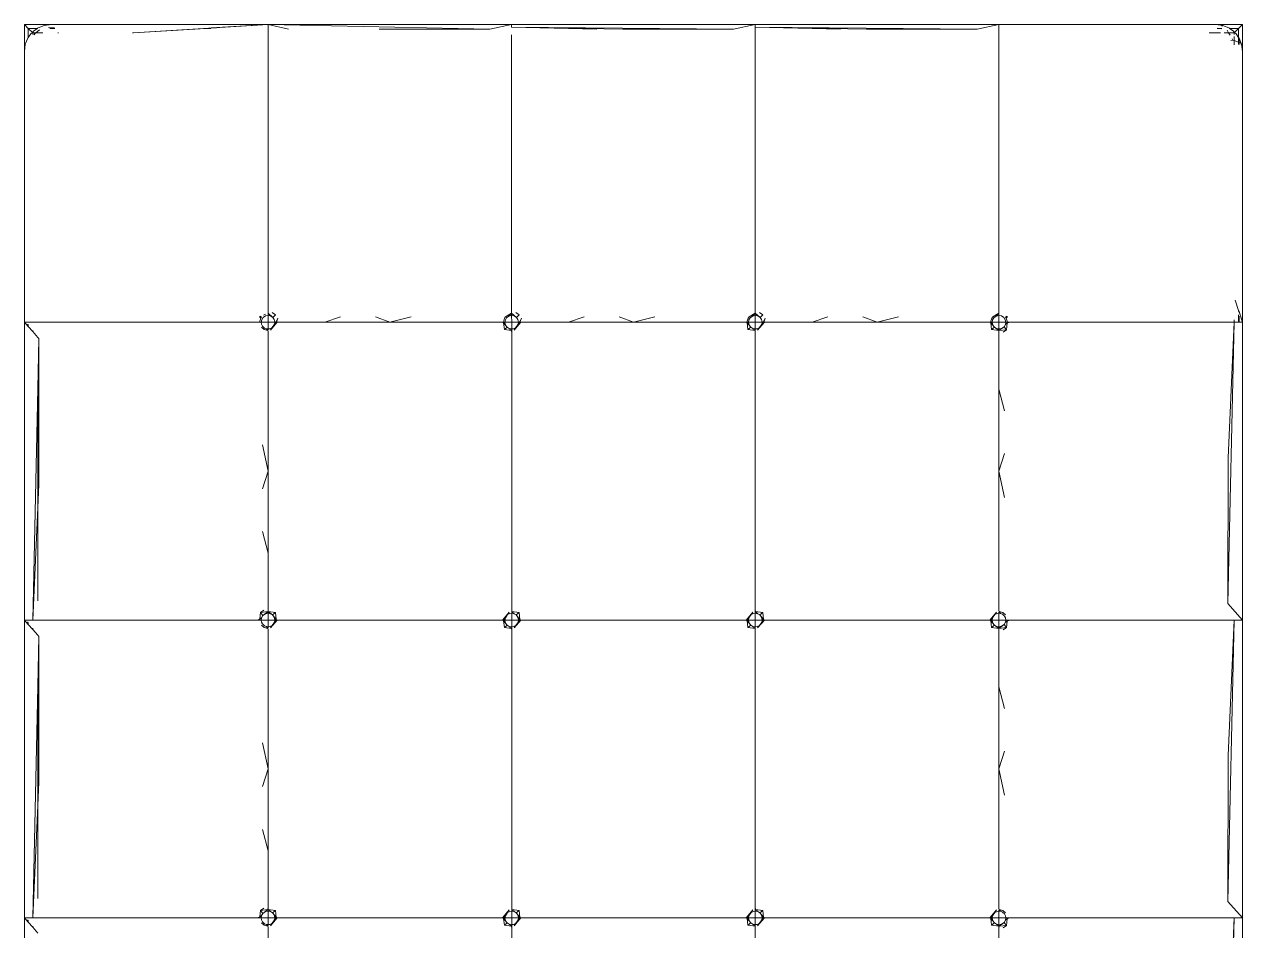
# Model space of a CAD drawing. Header units: metres. Extents: x 44.7 to 67.2, y 8.3 to 25.4.
# Drawn here: x 61.1624 to 61.6124, y 16.7617 to 17.0965 of the extents above; entities that cross this region are included whole.
import ezdxf

# ---------------------------------------------------------------- set-up
doc = ezdxf.new("R2010")
doc.units = ezdxf.units.M
doc.layers.add('0A_MOBILIARIO', color=6, linetype='Continuous', lineweight=5)

msp = doc.modelspace()

# ---------------------------------------------------------------- linework, layer by layer
at = {"layer": '0A_MOBILIARIO'}
for p, q in [((61.16244, 17.09647), (61.17244, 17.09647)), ((61.16244, 17.08647), (61.16244, 17.09647)), ((61.1639, 17.095), (61.16244, 17.09647)), ((61.16979, 17.09611), (61.1675, 17.09514)), ((61.17244, 17.09647), (61.16979, 17.09611)), ((61.17244, 17.09647), (61.25244, 17.09647)), ((61.25244, 17.09647), (61.20278, 17.09338)), ((61.25244, 17.0964), (61.23148, 17.09513)), ((61.34243, 17.09647), (61.25244, 17.09647)), ((61.25997, 17.09473), (61.25244, 17.09647)), ((61.33443, 17.09473), (61.25244, 17.09647)), ((61.25244, 17.0964), (61.25997, 17.09473)), ((61.25244, 17.0964), (61.25244, 16.98982)), ((61.33443, 17.09473), (61.34243, 17.09647)), ((61.33443, 17.09473), (61.34243, 17.0964)), ((61.34243, 17.0964), (61.34243, 17.09647)), ((61.43244, 17.09647), (61.34243, 17.09647)), ((61.34243, 17.0964), (61.43244, 17.09647)), ((61.34243, 17.09545), (61.34243, 17.09621)), ((61.43244, 17.09647), (61.42443, 17.09473)), ((61.43244, 17.0964), (61.42443, 17.09473)), ((61.52244, 17.09647), (61.43244, 17.09647)), ((61.43244, 17.0964), (61.43244, 17.09647)), ((61.52244, 17.09647), (61.43244, 17.0964)), ((61.43244, 17.09545), (61.43244, 17.09621)), ((61.51443, 17.09473), (61.52244, 17.09647)), ((61.51443, 17.09473), (61.52244, 17.0964)), ((61.52244, 17.0964), (61.52244, 17.09647)), ((61.52244, 17.0964), (61.59155, 17.09647)), ((61.59155, 17.09647), (61.52244, 17.09647)), ((61.52244, 16.98982), (61.52244, 17.09621)), ((61.59155, 17.09647), (61.60244, 17.09647)), ((61.60244, 17.09647), (61.60309, 17.09643)), ((61.60244, 17.09647), (61.61244, 17.09647)), ((61.60307, 17.09638), (61.60244, 17.09647)), ((61.60309, 17.09643), (61.60307, 17.09638)), ((61.60336, 17.09634), (61.60307, 17.09638)), ((61.60336, 17.09634), (61.60309, 17.09643)), ((61.60508, 17.09611), (61.60336, 17.09634)), ((61.60498, 17.09579), (61.60464, 17.09588)), ((61.605, 17.09585), (61.60475, 17.09593)), ((61.60734, 17.09516), (61.60508, 17.09611)), ((61.61097, 17.095), (61.61244, 17.09647)), ((61.61244, 17.09647), (61.61244, 17.08647)), ((61.16279, 17.08911), (61.16377, 17.09141)), ((61.16378, 17.09147), (61.16377, 17.09141)), ((61.16382, 17.09152), (61.16378, 17.09147)), ((61.16384, 17.09157), (61.16382, 17.09152)), ((61.1639, 17.09166), (61.16384, 17.09157)), ((61.1639, 17.09166), (61.1639, 17.095)), ((61.16539, 17.09351), (61.1639, 17.095)), ((61.1639, 17.095), (61.16725, 17.095)), ((61.1648, 17.09292), (61.1639, 17.09166)), ((61.16539, 17.09351), (61.1648, 17.09292)), ((61.16598, 17.0941), (61.16539, 17.09351)), ((61.16552, 17.09338), (61.16539, 17.09351)), ((61.16552, 17.09338), (61.16552, 17.09278)), ((61.16669, 17.09338), (61.16552, 17.09338)), ((61.16602, 17.09289), (61.16588, 17.09271)), ((61.16725, 17.095), (61.16598, 17.0941)), ((61.16602, 17.09289), (61.16669, 17.09338)), ((61.16602, 17.09289), (61.16628, 17.09262)), ((61.16669, 17.09338), (61.16808, 17.0944)), ((61.16921, 17.09338), (61.16669, 17.09338)), ((61.16734, 17.09507), (61.16725, 17.095)), ((61.16725, 17.095), (61.16741, 17.095)), ((61.16734, 17.09507), (61.16738, 17.09509)), ((61.16744, 17.09513), (61.16738, 17.09509)), ((61.1675, 17.09514), (61.16744, 17.09513)), ((61.17244, 17.09513), (61.17138, 17.09526)), ((61.17185, 17.095), (61.17365, 17.095)), ((61.17244, 17.09513), (61.17355, 17.09513)), ((61.175, 17.09338), (61.17486, 17.09338)), ((61.20275, 17.09338), (61.20235, 17.09336)), ((61.20278, 17.09338), (61.20275, 17.09338)), ((61.22943, 17.095), (61.20278, 17.09338)), ((61.23148, 17.09513), (61.22943, 17.095)), ((61.22943, 17.095), (61.23126, 17.095)), ((61.23148, 17.09513), (61.23345, 17.09513)), ((61.33443, 17.09473), (61.29355, 17.09473)), ((61.34243, 17.09545), (61.38355, 17.09473)), ((61.42443, 17.09473), (61.34243, 17.09545)), ((61.37388, 17.09473), (61.34243, 17.09545)), ((61.34243, 17.09257), (61.34243, 16.98982)), ((61.42443, 17.09473), (61.38355, 17.09473)), ((61.43244, 17.09545), (61.47355, 17.09473)), ((61.43244, 17.09545), (61.51443, 17.09473)), ((61.46388, 17.09473), (61.43244, 17.09545)), ((61.43244, 17.09545), (61.43244, 16.98982)), ((61.51443, 17.09473), (61.47355, 17.09473)), ((61.60426, 17.09338), (61.60002, 17.09338)), ((61.60303, 17.095), (61.60347, 17.095)), ((61.60347, 17.095), (61.60311, 17.09505)), ((61.6047, 17.09485), (61.60347, 17.095)), ((61.60347, 17.095), (61.60475, 17.095)), ((61.60726, 17.09338), (61.60567, 17.09338)), ((61.60726, 17.09338), (61.6067, 17.09432)), ((61.6078, 17.09246), (61.60726, 17.09338)), ((61.60935, 17.09338), (61.60726, 17.09338)), ((61.60744, 17.09513), (61.60734, 17.09516)), ((61.60744, 17.09513), (61.60749, 17.09509)), ((61.60746, 17.095), (61.60763, 17.095)), ((61.60754, 17.09507), (61.60749, 17.09509)), ((61.60763, 17.095), (61.60754, 17.09507)), ((61.60889, 17.0941), (61.60763, 17.095)), ((61.60763, 17.095), (61.61097, 17.095)), ((61.60886, 17.09065), (61.60861, 17.09108)), ((61.60948, 17.09351), (61.60889, 17.0941)), ((61.60948, 17.09351), (61.60935, 17.09338)), ((61.60935, 17.09278), (61.60935, 17.09338)), ((61.60935, 17.09047), (61.60935, 17.09202)), ((61.61097, 17.095), (61.60948, 17.09351)), ((61.61007, 17.09292), (61.60948, 17.09351)), ((61.61097, 17.09166), (61.61007, 17.09292)), ((61.61097, 17.095), (61.61097, 17.09166)), ((61.61104, 17.09157), (61.61097, 17.09166)), ((61.61097, 17.09166), (61.61097, 17.08988)), ((61.61104, 17.09157), (61.61106, 17.09152)), ((61.61106, 17.09152), (61.6111, 17.09147)), ((61.6111, 17.09147), (61.61111, 17.0914)), ((61.61111, 17.0914), (61.61208, 17.08911)), ((61.61145, 17.08971), (61.61111, 17.0914)), ((61.16279, 17.08911), (61.16244, 17.08647)), ((61.60886, 17.09065), (61.6081, 17.09045)), ((61.60886, 17.09065), (61.60935, 17.09047)), ((61.60935, 17.08885), (61.60935, 17.09047)), ((61.60935, 17.09047), (61.61097, 17.08988)), ((61.61097, 17.08988), (61.61145, 17.08971)), ((61.61097, 17.08988), (61.61097, 17.089)), ((61.61138, 17.08904), (61.61145, 17.08971)), ((61.61244, 17.08647), (61.61208, 17.08911)), ((61.16244, 17.0763), (61.16244, 17.08647)), ((61.61244, 16.98647), (61.61244, 17.08647)), ((61.16244, 17.0763), (61.16252, 17.0763)), ((61.16249, 16.98647), (61.16244, 17.0763)), ((61.16244, 17.0763), (61.16244, 16.98647)), ((61.61097, 16.99075), (61.60967, 16.99457)), ((61.24925, 16.98647), (61.24981, 16.98795)), ((61.24937, 16.98836), (61.24943, 16.98851)), ((61.24981, 16.98795), (61.24937, 16.98836)), ((61.24937, 16.98836), (61.25003, 16.98836)), ((61.24943, 16.98851), (61.24943, 16.98867)), ((61.24943, 16.98867), (61.25003, 16.98836)), ((61.24943, 16.98851), (61.25003, 16.98836)), ((61.24981, 16.98795), (61.25003, 16.98836)), ((61.25063, 16.9882), (61.2501, 16.98735)), ((61.25146, 16.98877), (61.25063, 16.9882)), ((61.25149, 16.98942), (61.25083, 16.98912)), ((61.25244, 16.98897), (61.25146, 16.98877)), ((61.25244, 16.98982), (61.25339, 16.98878)), ((61.25244, 16.98982), (61.2542, 16.98824)), ((61.25244, 16.98897), (61.25244, 16.98982)), ((61.25244, 16.98897), (61.25244, 16.98647)), ((61.25244, 16.98897), (61.25339, 16.98878)), ((61.25339, 16.98878), (61.2542, 16.98824)), ((61.25519, 16.98924), (61.25393, 16.9901)), ((61.2542, 16.98824), (61.25519, 16.98924)), ((61.25474, 16.98742), (61.2542, 16.98824)), ((61.25604, 16.98797), (61.2555, 16.98671)), ((61.25604, 16.98797), (61.25551, 16.98647)), ((61.27339, 16.98647), (61.27923, 16.98844)), ((61.29212, 16.98847), (61.29744, 16.98647)), ((61.30536, 16.98846), (61.29744, 16.98647)), ((61.33936, 16.98647), (61.33976, 16.98794)), ((61.33976, 16.98794), (61.34015, 16.98849)), ((61.3401, 16.98736), (61.34057, 16.98814)), ((61.34015, 16.98849), (61.34243, 16.98982)), ((61.34057, 16.98814), (61.34136, 16.98873)), ((61.34136, 16.98873), (61.34243, 16.98982)), ((61.34136, 16.98873), (61.34243, 16.98897)), ((61.34339, 16.98878), (61.34243, 16.98982)), ((61.3442, 16.98824), (61.34243, 16.98982)), ((61.34243, 16.98897), (61.34243, 16.98982)), ((61.34244, 16.98647), (61.34243, 16.98897)), ((61.34339, 16.98878), (61.34243, 16.98897)), ((61.3442, 16.98824), (61.34339, 16.98878)), ((61.34393, 16.9901), (61.34519, 16.98924)), ((61.34519, 16.98924), (61.3442, 16.98824)), ((61.34474, 16.98742), (61.3442, 16.98824)), ((61.3455, 16.98671), (61.34604, 16.98797)), ((61.34604, 16.98797), (61.34551, 16.98647)), ((61.36339, 16.98647), (61.36923, 16.98844)), ((61.38212, 16.98847), (61.38744, 16.98647)), ((61.39536, 16.98846), (61.38744, 16.98647)), ((61.42936, 16.98647), (61.42976, 16.98794)), ((61.43015, 16.98849), (61.42976, 16.98794)), ((61.43057, 16.98814), (61.4301, 16.98736)), ((61.43015, 16.98849), (61.43244, 16.98982)), ((61.43136, 16.98873), (61.43057, 16.98814)), ((61.43244, 16.98982), (61.43136, 16.98873)), ((61.43244, 16.98897), (61.43136, 16.98873)), ((61.43244, 16.98982), (61.43339, 16.98878)), ((61.43421, 16.98824), (61.43244, 16.98982)), ((61.43244, 16.98897), (61.43244, 16.98982)), ((61.43244, 16.98647), (61.43244, 16.98897)), ((61.43244, 16.98897), (61.43339, 16.98878)), ((61.43421, 16.98824), (61.43339, 16.98878)), ((61.43393, 16.9901), (61.43519, 16.98924)), ((61.43519, 16.98924), (61.43421, 16.98824)), ((61.43475, 16.98742), (61.43421, 16.98824)), ((61.4355, 16.98671), (61.43605, 16.98797)), ((61.43605, 16.98797), (61.43552, 16.98647)), ((61.45339, 16.98647), (61.45923, 16.98844)), ((61.47213, 16.98847), (61.47744, 16.98647)), ((61.48536, 16.98846), (61.47744, 16.98647)), ((61.51936, 16.98647), (61.51977, 16.98794)), ((61.52015, 16.98849), (61.51977, 16.98794)), ((61.5201, 16.98736), (61.52058, 16.98814)), ((61.52015, 16.98849), (61.52244, 16.98982)), ((61.52136, 16.98873), (61.52058, 16.98814)), ((61.52244, 16.98982), (61.52136, 16.98873)), ((61.52244, 16.98897), (61.52136, 16.98873)), ((61.52244, 16.98897), (61.52244, 16.98982)), ((61.52244, 16.98647), (61.52244, 16.98897)), ((61.52244, 16.98897), (61.52342, 16.98877)), ((61.52342, 16.98877), (61.52424, 16.9882)), ((61.52424, 16.9882), (61.52478, 16.98735)), ((61.52485, 16.98836), (61.52545, 16.98867)), ((61.52545, 16.98851), (61.52485, 16.98836)), ((61.52485, 16.98836), (61.52506, 16.98795)), ((61.52506, 16.98795), (61.52545, 16.98851)), ((61.52506, 16.98795), (61.5255, 16.98836)), ((61.52506, 16.98795), (61.52563, 16.98647)), ((61.52545, 16.98851), (61.52545, 16.98867)), ((61.5255, 16.98836), (61.52545, 16.98851)), ((61.61097, 16.99075), (61.61097, 16.99068)), ((61.61097, 16.99068), (61.61097, 16.99044)), ((61.6111, 16.99038), (61.61097, 16.99068)), ((61.61097, 16.98916), (61.61097, 16.98647)), ((61.61244, 16.98647), (61.6111, 16.99038)), ((61.6111, 16.99038), (61.6111, 16.9903)), ((61.6111, 16.9903), (61.6111, 16.99005)), ((61.61239, 16.98647), (61.6111, 16.9903)), ((61.6111, 16.98865), (61.6111, 16.98647)), ((61.16244, 16.87646), (61.16244, 16.98647)), ((61.16249, 16.87646), (61.16244, 16.98647)), ((61.16378, 16.98496), (61.16244, 16.98647)), ((61.16244, 16.98647), (61.16249, 16.98647)), ((61.16249, 16.98647), (61.16378, 16.98496)), ((61.16249, 16.98647), (61.24852, 16.98647)), ((61.16378, 16.98577), (61.16378, 16.98496)), ((61.1639, 16.98482), (61.16378, 16.98496)), ((61.1639, 16.98482), (61.1639, 16.98561)), ((61.16552, 16.98303), (61.1639, 16.98482)), ((61.16552, 16.98346), (61.16552, 16.98303)), ((61.16552, 16.98303), (61.16552, 16.983)), ((61.24852, 16.98647), (61.2491, 16.98646)), ((61.2491, 16.98646), (61.24925, 16.98647)), ((61.24925, 16.98647), (61.24958, 16.98646)), ((61.24958, 16.98646), (61.24994, 16.98647)), ((61.2501, 16.98735), (61.24994, 16.98647)), ((61.25244, 16.98647), (61.24994, 16.98647)), ((61.24994, 16.98647), (61.25005, 16.98571)), ((61.25001, 16.9846), (61.25102, 16.98374)), ((61.25005, 16.98571), (61.25041, 16.98501)), ((61.25041, 16.98501), (61.25116, 16.98432)), ((61.25242, 16.98336), (61.25102, 16.98374)), ((61.25116, 16.98432), (61.25187, 16.98403)), ((61.25187, 16.98403), (61.25244, 16.98396)), ((61.25242, 16.98336), (61.25187, 16.98403)), ((61.25187, 16.98403), (61.25244, 16.98359)), ((61.25244, 16.98359), (61.25242, 16.98336)), ((61.25242, 16.98336), (61.25244, 16.98359)), ((61.25244, 16.98311), (61.25242, 16.98336)), ((61.25244, 16.98311), (61.25242, 16.98336)), ((61.25244, 16.98396), (61.25244, 16.98647)), ((61.25244, 16.98647), (61.25494, 16.98647)), ((61.25313, 16.98407), (61.25244, 16.98396)), ((61.25244, 16.98396), (61.25244, 16.98359)), ((61.25244, 16.98311), (61.25244, 16.93146)), ((61.25395, 16.98448), (61.25313, 16.98407)), ((61.25577, 16.98647), (61.2533, 16.98353)), ((61.2533, 16.98353), (61.25473, 16.98547)), ((61.25395, 16.98448), (61.2533, 16.98353)), ((61.25478, 16.98571), (61.25395, 16.98448)), ((61.25473, 16.98547), (61.25395, 16.98448)), ((61.25529, 16.98647), (61.25473, 16.98547)), ((61.25478, 16.98571), (61.25473, 16.98547)), ((61.25474, 16.98742), (61.25494, 16.98647)), ((61.25494, 16.98647), (61.25478, 16.98571)), ((61.25529, 16.98647), (61.25478, 16.98571)), ((61.2555, 16.98671), (61.25494, 16.98647)), ((61.25529, 16.98647), (61.25494, 16.98647)), ((61.25529, 16.98647), (61.25551, 16.98647)), ((61.25551, 16.98647), (61.2555, 16.98671)), ((61.25551, 16.98647), (61.25577, 16.98647)), ((61.25577, 16.98647), (61.27339, 16.98647)), ((61.29744, 16.98647), (61.27339, 16.98647)), ((61.3391, 16.98647), (61.29744, 16.98647)), ((61.33938, 16.98623), (61.3391, 16.98647)), ((61.3391, 16.98647), (61.33936, 16.98647)), ((61.33936, 16.98647), (61.33959, 16.98647)), ((61.33959, 16.98647), (61.33938, 16.98623)), ((61.33938, 16.98623), (61.34019, 16.98537)), ((61.34079, 16.98459), (61.33938, 16.98623)), ((61.33973, 16.98374), (61.33938, 16.98623)), ((61.33994, 16.98647), (61.33959, 16.98647)), ((61.33973, 16.98374), (61.34079, 16.98459)), ((61.34233, 16.98337), (61.33973, 16.98374)), ((61.33994, 16.98647), (61.3401, 16.98736)), ((61.34019, 16.98537), (61.33994, 16.98647)), ((61.33994, 16.98647), (61.34244, 16.98647)), ((61.34079, 16.98459), (61.34019, 16.98537)), ((61.34079, 16.98459), (61.34155, 16.98413)), ((61.34155, 16.98413), (61.34244, 16.98397)), ((61.34155, 16.98413), (61.34233, 16.98337)), ((61.34244, 16.98359), (61.34233, 16.98337)), ((61.34244, 16.98257), (61.34233, 16.98337)), ((61.34244, 16.98312), (61.34233, 16.98337)), ((61.34244, 16.98647), (61.34244, 16.98397)), ((61.34244, 16.98647), (61.34494, 16.98647)), ((61.34244, 16.98397), (61.34313, 16.98407)), ((61.34244, 16.98397), (61.34244, 16.98359)), ((61.34244, 16.98257), (61.34244, 16.98359)), ((61.34313, 16.98407), (61.34394, 16.98447)), ((61.34577, 16.98647), (61.3433, 16.98353)), ((61.3433, 16.98353), (61.34394, 16.98447)), ((61.34394, 16.98447), (61.34478, 16.98571)), ((61.34494, 16.98647), (61.34474, 16.98742)), ((61.34478, 16.98571), (61.34494, 16.98647)), ((61.34478, 16.98571), (61.34529, 16.98647)), ((61.3455, 16.98671), (61.34494, 16.98647)), ((61.34494, 16.98647), (61.34529, 16.98647)), ((61.34551, 16.98647), (61.34529, 16.98647)), ((61.34551, 16.98647), (61.3455, 16.98671)), ((61.34577, 16.98647), (61.34551, 16.98647)), ((61.34577, 16.98647), (61.36339, 16.98647)), ((61.36339, 16.98647), (61.38744, 16.98647)), ((61.42911, 16.98647), (61.38744, 16.98647)), ((61.42938, 16.98623), (61.42911, 16.98647)), ((61.42936, 16.98647), (61.42911, 16.98647)), ((61.42959, 16.98647), (61.42936, 16.98647)), ((61.42959, 16.98647), (61.42938, 16.98623)), ((61.42938, 16.98623), (61.43019, 16.98537)), ((61.42938, 16.98623), (61.43079, 16.98459)), ((61.42973, 16.98374), (61.42938, 16.98623)), ((61.42959, 16.98647), (61.42994, 16.98647)), ((61.42973, 16.98374), (61.43079, 16.98459)), ((61.43233, 16.98337), (61.42973, 16.98374)), ((61.4301, 16.98736), (61.42994, 16.98647)), ((61.42994, 16.98647), (61.43244, 16.98647)), ((61.42994, 16.98647), (61.43019, 16.98537)), ((61.43019, 16.98537), (61.43079, 16.98459)), ((61.43079, 16.98459), (61.43155, 16.98413)), ((61.43155, 16.98413), (61.43244, 16.98397)), ((61.43155, 16.98413), (61.43233, 16.98337)), ((61.43244, 16.98359), (61.43233, 16.98337)), ((61.43244, 16.98257), (61.43233, 16.98337)), ((61.43244, 16.98312), (61.43233, 16.98337)), ((61.43494, 16.98647), (61.43244, 16.98647)), ((61.43244, 16.98397), (61.43244, 16.98647)), ((61.43244, 16.98397), (61.43313, 16.98407)), ((61.43244, 16.98359), (61.43244, 16.98397)), ((61.43244, 16.98359), (61.43244, 16.98257)), ((61.43313, 16.98407), (61.43395, 16.98448)), ((61.43577, 16.98647), (61.4333, 16.98353)), ((61.43473, 16.98547), (61.4333, 16.98353)), ((61.4333, 16.98353), (61.43395, 16.98448)), ((61.43395, 16.98448), (61.43478, 16.98571)), ((61.43395, 16.98448), (61.43473, 16.98547)), ((61.43473, 16.98547), (61.43529, 16.98647)), ((61.43473, 16.98547), (61.43478, 16.98571)), ((61.43494, 16.98647), (61.43475, 16.98742)), ((61.43478, 16.98571), (61.43494, 16.98647)), ((61.43478, 16.98571), (61.43529, 16.98647)), ((61.4355, 16.98671), (61.43494, 16.98647)), ((61.43494, 16.98647), (61.43529, 16.98647)), ((61.43552, 16.98647), (61.43529, 16.98647)), ((61.43552, 16.98647), (61.4355, 16.98671)), ((61.43577, 16.98647), (61.43552, 16.98647)), ((61.45339, 16.98647), (61.43577, 16.98647)), ((61.45339, 16.98647), (61.47744, 16.98647)), ((61.5191, 16.98647), (61.47744, 16.98647)), ((61.51938, 16.98623), (61.5191, 16.98647)), ((61.51936, 16.98647), (61.5191, 16.98647)), ((61.51959, 16.98647), (61.51936, 16.98647)), ((61.51959, 16.98647), (61.51938, 16.98623)), ((61.51938, 16.98623), (61.52019, 16.98537)), ((61.51938, 16.98623), (61.52079, 16.98459)), ((61.51973, 16.98374), (61.51938, 16.98623)), ((61.51959, 16.98647), (61.51994, 16.98647)), ((61.51973, 16.98374), (61.52079, 16.98459)), ((61.52244, 16.98337), (61.51973, 16.98374)), ((61.5201, 16.98736), (61.51994, 16.98647)), ((61.52244, 16.98647), (61.51994, 16.98647)), ((61.51994, 16.98647), (61.52019, 16.98537)), ((61.52019, 16.98537), (61.52079, 16.98459)), ((61.52079, 16.98459), (61.52155, 16.98413)), ((61.52079, 16.98459), (61.52244, 16.98337)), ((61.52155, 16.98413), (61.52244, 16.98397)), ((61.52155, 16.98413), (61.52244, 16.98359)), ((61.52155, 16.98413), (61.52244, 16.98337)), ((61.52494, 16.98647), (61.52244, 16.98647)), ((61.52244, 16.98647), (61.52244, 16.98397)), ((61.52244, 16.98337), (61.5243, 16.9848)), ((61.52244, 16.98397), (61.52341, 16.98416)), ((61.52244, 16.98337), (61.52341, 16.98416)), ((61.52244, 16.98397), (61.52244, 16.98359)), ((61.5252, 16.9837), (61.52244, 16.98337)), ((61.52244, 16.98337), (61.52244, 16.98359)), ((61.52244, 16.98359), (61.52244, 16.98312)), ((61.52244, 16.98359), (61.52244, 16.98337)), ((61.52244, 16.96176), (61.52244, 16.98337)), ((61.52244, 16.98312), (61.52244, 16.98337)), ((61.52244, 16.98312), (61.52244, 16.98257)), ((61.52341, 16.98416), (61.5243, 16.9848)), ((61.5252, 16.9837), (61.52393, 16.98284)), ((61.52434, 16.98308), (61.52393, 16.98284)), ((61.5243, 16.9848), (61.52479, 16.98562)), ((61.5252, 16.9837), (61.5243, 16.9848)), ((61.5252, 16.9837), (61.52434, 16.98308)), ((61.52478, 16.98735), (61.52494, 16.98647)), ((61.52479, 16.98562), (61.52494, 16.98647)), ((61.52479, 16.98562), (61.52549, 16.98606)), ((61.52494, 16.98647), (61.52529, 16.98647)), ((61.52549, 16.98606), (61.5252, 16.9837)), ((61.52529, 16.98647), (61.52563, 16.98647)), ((61.52529, 16.98647), (61.52549, 16.98606)), ((61.52635, 16.98647), (61.52549, 16.98606)), ((61.52577, 16.98647), (61.52549, 16.98606)), ((61.52563, 16.98647), (61.52635, 16.98647)), ((61.52635, 16.98647), (61.60932, 16.98647)), ((61.60703, 16.88254), (61.60932, 16.98647)), ((61.60705, 16.93638), (61.60932, 16.98647)), ((61.60935, 16.98647), (61.60932, 16.98647)), ((61.60935, 16.98647), (61.60935, 16.98729)), ((61.61097, 16.98647), (61.60935, 16.98647)), ((61.6111, 16.98647), (61.61097, 16.98647)), ((61.6111, 16.98647), (61.61239, 16.98647)), ((61.61239, 16.98647), (61.61244, 16.87647)), ((61.61244, 16.98647), (61.61239, 16.98647)), ((61.61244, 16.87647), (61.61244, 16.98647)), ((61.16552, 16.983), (61.16744, 16.98085)), ((61.16744, 16.98085), (61.16744, 16.98093)), ((61.16744, 16.98085), (61.16784, 16.9804)), ((61.16784, 16.9804), (61.16744, 16.96198)), ((61.16784, 16.9804), (61.16782, 16.92655)), ((61.34244, 16.98257), (61.34244, 16.88037)), ((61.43244, 16.88037), (61.43244, 16.98257)), ((61.16744, 16.96198), (61.16556, 16.87646)), ((61.16744, 16.918), (61.16744, 16.96198)), ((61.52244, 16.96176), (61.52446, 16.95379)), ((61.52244, 16.96176), (61.52244, 16.93147)), ((61.25039, 16.94117), (61.25244, 16.93146)), ((61.52449, 16.93798), (61.52244, 16.93147)), ((61.60703, 16.88254), (61.60705, 16.93638)), ((61.25038, 16.92496), (61.25244, 16.93146)), ((61.25244, 16.93146), (61.25244, 16.90117)), ((61.52448, 16.92176), (61.52244, 16.93147)), ((61.52244, 16.93147), (61.52244, 16.87982)), ((61.16782, 16.92655), (61.16744, 16.918)), ((61.16744, 16.918), (61.16556, 16.87646)), ((61.16744, 16.8836), (61.16744, 16.918)), ((61.25041, 16.90915), (61.25244, 16.90117)), ((61.25244, 16.90117), (61.25244, 16.87957)), ((61.24967, 16.87924), (61.25094, 16.88009)), ((61.24967, 16.87924), (61.25054, 16.87985)), ((61.24967, 16.87924), (61.25244, 16.87957)), ((61.25054, 16.87985), (61.25094, 16.88009)), ((61.25244, 16.87957), (61.25057, 16.87813)), ((61.25244, 16.87957), (61.25147, 16.87877)), ((61.25244, 16.88037), (61.25244, 16.87982)), ((61.25244, 16.87982), (61.25244, 16.87934)), ((61.25244, 16.87957), (61.25244, 16.87982)), ((61.25515, 16.8792), (61.25244, 16.87957)), ((61.25244, 16.87957), (61.25332, 16.87881)), ((61.25244, 16.87957), (61.25409, 16.87835)), ((61.25244, 16.87957), (61.25244, 16.87934)), ((61.25244, 16.87957), (61.25244, 16.87934)), ((61.34244, 16.88037), (61.34254, 16.87957)), ((61.34244, 16.87934), (61.34244, 16.88037)), ((61.34244, 16.87982), (61.34254, 16.87957)), ((61.34244, 16.87934), (61.34254, 16.87957)), ((61.34254, 16.87957), (61.34515, 16.8792)), ((61.34332, 16.87881), (61.34254, 16.87957)), ((61.43244, 16.88037), (61.43254, 16.87957)), ((61.43244, 16.88037), (61.43244, 16.87934)), ((61.43244, 16.87982), (61.43254, 16.87957)), ((61.43244, 16.87934), (61.43254, 16.87957)), ((61.43254, 16.87957), (61.43515, 16.8792)), ((61.43332, 16.87881), (61.43254, 16.87957)), ((61.52244, 16.87982), (61.52245, 16.87957)), ((61.52244, 16.87982), (61.52245, 16.87957)), ((61.52244, 16.87934), (61.52245, 16.87957)), ((61.52245, 16.87957), (61.52244, 16.87934)), ((61.52245, 16.87957), (61.52385, 16.87919)), ((61.52245, 16.87957), (61.52301, 16.8789)), ((61.60703, 16.88254), (61.61244, 16.87647)), ((61.61239, 16.87647), (61.60703, 16.88254)), ((61.16244, 16.87646), (61.16249, 16.87646)), ((61.16244, 16.87646), (61.16244, 16.76647)), ((61.16249, 16.76647), (61.16244, 16.87646)), ((61.16378, 16.87496), (61.16244, 16.87646)), ((61.16249, 16.87646), (61.16378, 16.87496)), ((61.16249, 16.87646), (61.16556, 16.87646)), ((61.16378, 16.87496), (61.16378, 16.87577)), ((61.1639, 16.87482), (61.1639, 16.8756)), ((61.24853, 16.87646), (61.16556, 16.87646)), ((61.24853, 16.87646), (61.24939, 16.87687)), ((61.24958, 16.87646), (61.24853, 16.87646)), ((61.2491, 16.87646), (61.24939, 16.87687)), ((61.24939, 16.87687), (61.24967, 16.87924)), ((61.25008, 16.87731), (61.24939, 16.87687)), ((61.24958, 16.87646), (61.24939, 16.87687)), ((61.24994, 16.87646), (61.24958, 16.87646)), ((61.24967, 16.87924), (61.25057, 16.87813)), ((61.25008, 16.87731), (61.24994, 16.87646)), ((61.24994, 16.87646), (61.25244, 16.87646)), ((61.24994, 16.87646), (61.25005, 16.87571)), ((61.25005, 16.87571), (61.25041, 16.87501)), ((61.25057, 16.87813), (61.25008, 16.87731)), ((61.25041, 16.87501), (61.25116, 16.87432)), ((61.25147, 16.87877), (61.25057, 16.87813)), ((61.25244, 16.87896), (61.25147, 16.87877)), ((61.25244, 16.87934), (61.25244, 16.87896)), ((61.25244, 16.87934), (61.25332, 16.87881)), ((61.25244, 16.87896), (61.25332, 16.87881)), ((61.25244, 16.87646), (61.25244, 16.87896)), ((61.25494, 16.87647), (61.25244, 16.87646)), ((61.25244, 16.87397), (61.25244, 16.87646)), ((61.25577, 16.87647), (61.2533, 16.87353)), ((61.25473, 16.87547), (61.2533, 16.87353)), ((61.25332, 16.87881), (61.25409, 16.87835)), ((61.25395, 16.87448), (61.25478, 16.87571)), ((61.25395, 16.87448), (61.25473, 16.87547)), ((61.25409, 16.87835), (61.25515, 16.8792)), ((61.25409, 16.87835), (61.25468, 16.87757)), ((61.25409, 16.87835), (61.2555, 16.87671)), ((61.25468, 16.87757), (61.25494, 16.87647)), ((61.25468, 16.87757), (61.2555, 16.87671)), ((61.25473, 16.87547), (61.25529, 16.87647)), ((61.25473, 16.87547), (61.25478, 16.87571)), ((61.25478, 16.87571), (61.25494, 16.87647)), ((61.25478, 16.87571), (61.25529, 16.87647)), ((61.25494, 16.87647), (61.25529, 16.87647)), ((61.2555, 16.87671), (61.25515, 16.8792)), ((61.2555, 16.87671), (61.25529, 16.87647)), ((61.25529, 16.87647), (61.25577, 16.87647)), ((61.25577, 16.87647), (61.2555, 16.87671)), ((61.3391, 16.87647), (61.25577, 16.87647)), ((61.34157, 16.87941), (61.3391, 16.87647)), ((61.3391, 16.87647), (61.33959, 16.87647)), ((61.33938, 16.87623), (61.3391, 16.87647)), ((61.33959, 16.87647), (61.33938, 16.87623)), ((61.33938, 16.87623), (61.34019, 16.87537)), ((61.33938, 16.87623), (61.34079, 16.87459)), ((61.33973, 16.87374), (61.33938, 16.87623)), ((61.33959, 16.87647), (61.34015, 16.87747)), ((61.33959, 16.87647), (61.3401, 16.87722)), ((61.33959, 16.87647), (61.33994, 16.87647)), ((61.33994, 16.87647), (61.3401, 16.87722)), ((61.34244, 16.87647), (61.33994, 16.87647)), ((61.33994, 16.87647), (61.34019, 16.87537)), ((61.3401, 16.87722), (61.34092, 16.87846)), ((61.3401, 16.87722), (61.34015, 16.87747)), ((61.34157, 16.87941), (61.34015, 16.87747)), ((61.34015, 16.87747), (61.34092, 16.87846)), ((61.34019, 16.87537), (61.34079, 16.87459)), ((61.34157, 16.87941), (61.34092, 16.87846)), ((61.34174, 16.87887), (61.34092, 16.87846)), ((61.34244, 16.87897), (61.34174, 16.87887)), ((61.34244, 16.87934), (61.34244, 16.87897)), ((61.34244, 16.87897), (61.34244, 16.87647)), ((61.34332, 16.87881), (61.34244, 16.87897)), ((61.34244, 16.87647), (61.34244, 16.87397)), ((61.34494, 16.87647), (61.34244, 16.87647)), ((61.34577, 16.87647), (61.3433, 16.87353)), ((61.34409, 16.87835), (61.34332, 16.87881)), ((61.34394, 16.87447), (61.34478, 16.87571)), ((61.34515, 16.8792), (61.34409, 16.87835)), ((61.34468, 16.87757), (61.34409, 16.87835)), ((61.3455, 16.87671), (61.34409, 16.87835)), ((61.34494, 16.87647), (61.34468, 16.87757)), ((61.3455, 16.87671), (61.34468, 16.87757)), ((61.34478, 16.87571), (61.34494, 16.87647)), ((61.34478, 16.87571), (61.34529, 16.87647)), ((61.34529, 16.87647), (61.34494, 16.87647)), ((61.34515, 16.8792), (61.3455, 16.87671)), ((61.34529, 16.87647), (61.3455, 16.87671)), ((61.34577, 16.87647), (61.34529, 16.87647)), ((61.3455, 16.87671), (61.34577, 16.87647)), ((61.42911, 16.87647), (61.34577, 16.87647)), ((61.42911, 16.87647), (61.43157, 16.87941)), ((61.42959, 16.87647), (61.42911, 16.87647)), ((61.42938, 16.87623), (61.42911, 16.87647)), ((61.42959, 16.87647), (61.42938, 16.87623)), ((61.42938, 16.87623), (61.43019, 16.87537)), ((61.42938, 16.87623), (61.43079, 16.87459)), ((61.42973, 16.87374), (61.42938, 16.87623)), ((61.43015, 16.87747), (61.42959, 16.87647)), ((61.4301, 16.87722), (61.42959, 16.87647)), ((61.42994, 16.87647), (61.42959, 16.87647)), ((61.4301, 16.87722), (61.42994, 16.87647)), ((61.43244, 16.87647), (61.42994, 16.87647)), ((61.42994, 16.87647), (61.43019, 16.87537)), ((61.43092, 16.87846), (61.4301, 16.87722)), ((61.43015, 16.87747), (61.4301, 16.87722)), ((61.43015, 16.87747), (61.43157, 16.87941)), ((61.43092, 16.87846), (61.43015, 16.87747)), ((61.43019, 16.87537), (61.43079, 16.87459)), ((61.43157, 16.87941), (61.43092, 16.87846)), ((61.43174, 16.87887), (61.43092, 16.87846)), ((61.43244, 16.87897), (61.43174, 16.87887)), ((61.43244, 16.87897), (61.43244, 16.87934)), ((61.43244, 16.87647), (61.43244, 16.87897)), ((61.43332, 16.87881), (61.43244, 16.87897)), ((61.43494, 16.87647), (61.43244, 16.87647)), ((61.43244, 16.87397), (61.43244, 16.87647)), ((61.43577, 16.87647), (61.4333, 16.87353)), ((61.43409, 16.87835), (61.43332, 16.87881)), ((61.43394, 16.87447), (61.43478, 16.87571)), ((61.43515, 16.8792), (61.43409, 16.87835)), ((61.43468, 16.87757), (61.43409, 16.87835)), ((61.4355, 16.87671), (61.43409, 16.87835)), ((61.43494, 16.87647), (61.43468, 16.87757)), ((61.4355, 16.87671), (61.43468, 16.87757)), ((61.43478, 16.87571), (61.43494, 16.87647)), ((61.43478, 16.87571), (61.43529, 16.87647)), ((61.43529, 16.87647), (61.43494, 16.87647)), ((61.43515, 16.8792), (61.4355, 16.87671)), ((61.43529, 16.87647), (61.4355, 16.87671)), ((61.43577, 16.87647), (61.43529, 16.87647)), ((61.4355, 16.87671), (61.43577, 16.87647)), ((61.5191, 16.87647), (61.43577, 16.87647)), ((61.5191, 16.87647), (61.52157, 16.87941)), ((61.51959, 16.87647), (61.5191, 16.87647)), ((61.51938, 16.87623), (61.5191, 16.87647)), ((61.51959, 16.87647), (61.51938, 16.87623)), ((61.51938, 16.87623), (61.52019, 16.87537)), ((61.51938, 16.87623), (61.52079, 16.87459)), ((61.51973, 16.87374), (61.51938, 16.87623)), ((61.5201, 16.87722), (61.51959, 16.87647)), ((61.51994, 16.87647), (61.51959, 16.87647)), ((61.5201, 16.87722), (61.51994, 16.87647)), ((61.52244, 16.87647), (61.51994, 16.87647)), ((61.51994, 16.87647), (61.52019, 16.87537)), ((61.52093, 16.87846), (61.5201, 16.87722)), ((61.52019, 16.87537), (61.52079, 16.87459)), ((61.52157, 16.87941), (61.52093, 16.87846)), ((61.52174, 16.87887), (61.52093, 16.87846)), ((61.52244, 16.87897), (61.52174, 16.87887)), ((61.52244, 16.87897), (61.52244, 16.87934)), ((61.52301, 16.8789), (61.52244, 16.87934)), ((61.52244, 16.87897), (61.52244, 16.87647)), ((61.52301, 16.8789), (61.52244, 16.87897)), ((61.52244, 16.87647), (61.52494, 16.87647)), ((61.52244, 16.87397), (61.52244, 16.87647)), ((61.52372, 16.87861), (61.52301, 16.8789)), ((61.52447, 16.87793), (61.52372, 16.87861)), ((61.52486, 16.87833), (61.52385, 16.87919)), ((61.5243, 16.8748), (61.52479, 16.87562)), ((61.52482, 16.87722), (61.52447, 16.87793)), ((61.52479, 16.87562), (61.52494, 16.87647)), ((61.52479, 16.87562), (61.52549, 16.87606)), ((61.52494, 16.87647), (61.52482, 16.87722)), ((61.52529, 16.87647), (61.52494, 16.87647)), ((61.52549, 16.87606), (61.5252, 16.8737)), ((61.52529, 16.87647), (61.52549, 16.87606)), ((61.52635, 16.87647), (61.52529, 16.87647)), ((61.52635, 16.87647), (61.52549, 16.87606)), ((61.52577, 16.87647), (61.52549, 16.87606)), ((61.60932, 16.87647), (61.52635, 16.87647)), ((61.60703, 16.77254), (61.60932, 16.87647)), ((61.60705, 16.82638), (61.60932, 16.87647)), ((61.61239, 16.87647), (61.60932, 16.87647)), ((61.61239, 16.87647), (61.61244, 16.87647)), ((61.61239, 16.87647), (61.61244, 16.76647)), ((61.61244, 16.76647), (61.61244, 16.87647)), ((61.1639, 16.87482), (61.16378, 16.87496)), ((61.16552, 16.87302), (61.1639, 16.87482)), ((61.16552, 16.87346), (61.16552, 16.87302)), ((61.16552, 16.87302), (61.16552, 16.873)), ((61.16552, 16.873), (61.16744, 16.87085)), ((61.16744, 16.87093), (61.16744, 16.87085)), ((61.16744, 16.87085), (61.16784, 16.8704)), ((61.25001, 16.8746), (61.25102, 16.87374)), ((61.25242, 16.87336), (61.25102, 16.87374)), ((61.25116, 16.87432), (61.25187, 16.87403)), ((61.25187, 16.87403), (61.25244, 16.87397)), ((61.25242, 16.87336), (61.25187, 16.87403)), ((61.25187, 16.87403), (61.25244, 16.87359)), ((61.25242, 16.87336), (61.25244, 16.87359)), ((61.25242, 16.87336), (61.25244, 16.87359)), ((61.25244, 16.87312), (61.25242, 16.87336)), ((61.25244, 16.87312), (61.25242, 16.87336)), ((61.25244, 16.87397), (61.25313, 16.87407)), ((61.25244, 16.87359), (61.25244, 16.87397)), ((61.25244, 16.82147), (61.25244, 16.87312)), ((61.25313, 16.87407), (61.25395, 16.87448)), ((61.2533, 16.87353), (61.25395, 16.87448)), ((61.33973, 16.87374), (61.34079, 16.87459)), ((61.34233, 16.87337), (61.33973, 16.87374)), ((61.34079, 16.87459), (61.34155, 16.87413)), ((61.34155, 16.87413), (61.34244, 16.87397)), ((61.34155, 16.87413), (61.34233, 16.87337)), ((61.34244, 16.87359), (61.34233, 16.87337)), ((61.34244, 16.87257), (61.34233, 16.87337)), ((61.34244, 16.87312), (61.34233, 16.87337)), ((61.34244, 16.87397), (61.34313, 16.87407)), ((61.34244, 16.87397), (61.34244, 16.87359)), ((61.34244, 16.87257), (61.34244, 16.87359)), ((61.34244, 16.87257), (61.34244, 16.77037)), ((61.34313, 16.87407), (61.34394, 16.87447)), ((61.3433, 16.87353), (61.34394, 16.87447)), ((61.42973, 16.87374), (61.43079, 16.87459)), ((61.43233, 16.87337), (61.42973, 16.87374)), ((61.43079, 16.87459), (61.43155, 16.87413)), ((61.43155, 16.87413), (61.43244, 16.87397)), ((61.43155, 16.87413), (61.43233, 16.87337)), ((61.43244, 16.87359), (61.43233, 16.87337)), ((61.43244, 16.87257), (61.43233, 16.87337)), ((61.43244, 16.87312), (61.43233, 16.87337)), ((61.43244, 16.87397), (61.43313, 16.87407)), ((61.43244, 16.87359), (61.43244, 16.87397)), ((61.43244, 16.87257), (61.43244, 16.87359)), ((61.43244, 16.77037), (61.43244, 16.87257)), ((61.43313, 16.87407), (61.43394, 16.87447)), ((61.4333, 16.87353), (61.43394, 16.87447)), ((61.51973, 16.87374), (61.52079, 16.87459)), ((61.52244, 16.87337), (61.51973, 16.87374)), ((61.52079, 16.87459), (61.52155, 16.87413)), ((61.52079, 16.87459), (61.52244, 16.87337)), ((61.52155, 16.87413), (61.52244, 16.87397)), ((61.52155, 16.87413), (61.52244, 16.87359)), ((61.52155, 16.87413), (61.52244, 16.87337)), ((61.52244, 16.87337), (61.5243, 16.8748)), ((61.52244, 16.87397), (61.52341, 16.87416)), ((61.52244, 16.87337), (61.52341, 16.87416)), ((61.52244, 16.87397), (61.52244, 16.87359)), ((61.5252, 16.8737), (61.52244, 16.87337)), ((61.52244, 16.87337), (61.52244, 16.87359)), ((61.52244, 16.87359), (61.52244, 16.87312)), ((61.52244, 16.87359), (61.52244, 16.87337)), ((61.52244, 16.85176), (61.52244, 16.87337)), ((61.52244, 16.87312), (61.52244, 16.87337)), ((61.52244, 16.87312), (61.52244, 16.87257)), ((61.52341, 16.87416), (61.5243, 16.8748)), ((61.5252, 16.8737), (61.52393, 16.87284)), ((61.52434, 16.87308), (61.52393, 16.87284)), ((61.5252, 16.8737), (61.5243, 16.8748)), ((61.5252, 16.8737), (61.52434, 16.87308)), ((61.16784, 16.8704), (61.16744, 16.85198)), ((61.16784, 16.8704), (61.16782, 16.81655)), ((61.16744, 16.85198), (61.16556, 16.76647)), ((61.16744, 16.85198), (61.16744, 16.808)), ((61.52244, 16.85176), (61.52446, 16.84379)), ((61.52244, 16.85176), (61.52244, 16.82147)), ((61.25039, 16.83117), (61.25244, 16.82147)), ((61.52449, 16.82798), (61.52244, 16.82147)), ((61.60703, 16.77254), (61.60705, 16.82638)), ((61.25038, 16.81496), (61.25244, 16.82147)), ((61.25244, 16.82147), (61.25244, 16.79118)), ((61.52448, 16.81176), (61.52244, 16.82147)), ((61.52244, 16.82147), (61.52244, 16.76982)), ((61.16782, 16.81655), (61.16744, 16.808)), ((61.16744, 16.808), (61.16556, 16.76647)), ((61.16744, 16.808), (61.16744, 16.7736)), ((61.25244, 16.79118), (61.25041, 16.79915)), ((61.25244, 16.77037), (61.25244, 16.79118)), ((61.60703, 16.77254), (61.61244, 16.76647)), ((61.61239, 16.76647), (61.60703, 16.77254)), ((61.24939, 16.76687), (61.24967, 16.76924)), ((61.25008, 16.76731), (61.24939, 16.76687)), ((61.24967, 16.76924), (61.25094, 16.77009)), ((61.24967, 16.76924), (61.25054, 16.76985)), ((61.24967, 16.76924), (61.2524, 16.76957)), ((61.24967, 16.76924), (61.25057, 16.76813)), ((61.25008, 16.76731), (61.24994, 16.76647)), ((61.25057, 16.76813), (61.25008, 16.76731)), ((61.25054, 16.76985), (61.25094, 16.77009)), ((61.2524, 16.76957), (61.25057, 16.76813)), ((61.25147, 16.76877), (61.25057, 16.76813)), ((61.2524, 16.76957), (61.25147, 16.76877)), ((61.25244, 16.76897), (61.25147, 16.76877)), ((61.25244, 16.77037), (61.2524, 16.76957)), ((61.25244, 16.76934), (61.2524, 16.76957)), ((61.25254, 16.76957), (61.2524, 16.76957)), ((61.25244, 16.77037), (61.25254, 16.76957)), ((61.25244, 16.76934), (61.25244, 16.77037)), ((61.25244, 16.76982), (61.25244, 16.77037)), ((61.25244, 16.76934), (61.25244, 16.76982)), ((61.25244, 16.76982), (61.25254, 16.76957)), ((61.25244, 16.76934), (61.25254, 16.76957)), ((61.25254, 16.76957), (61.25244, 16.76897)), ((61.25244, 16.76897), (61.25244, 16.76934)), ((61.25244, 16.76647), (61.25244, 16.76897)), ((61.25332, 16.76881), (61.25244, 16.76897)), ((61.25254, 16.76957), (61.25515, 16.7692)), ((61.25332, 16.76881), (61.25254, 16.76957)), ((61.25409, 16.76835), (61.25332, 16.76881)), ((61.25515, 16.7692), (61.25409, 16.76835)), ((61.25468, 16.76757), (61.25409, 16.76835)), ((61.2555, 16.76671), (61.25409, 16.76835)), ((61.25494, 16.76647), (61.25468, 16.76757)), ((61.2555, 16.76671), (61.25468, 16.76757)), ((61.25515, 16.7692), (61.2555, 16.76671)), ((61.3391, 16.76647), (61.34157, 16.76941)), ((61.34015, 16.76747), (61.33959, 16.76647)), ((61.3401, 16.76722), (61.33959, 16.76647)), ((61.3401, 16.76722), (61.33994, 16.76647)), ((61.34092, 16.76846), (61.3401, 16.76722)), ((61.34015, 16.76747), (61.3401, 16.76722)), ((61.34015, 16.76747), (61.34157, 16.76941)), ((61.34092, 16.76846), (61.34015, 16.76747)), ((61.34157, 16.76941), (61.34092, 16.76846)), ((61.34174, 16.76887), (61.34092, 16.76846)), ((61.34244, 16.76897), (61.34174, 16.76887)), ((61.34244, 16.77037), (61.34254, 16.76957)), ((61.34244, 16.76934), (61.34244, 16.77037)), ((61.34244, 16.76982), (61.34254, 16.76957)), ((61.34244, 16.76934), (61.34254, 16.76957)), ((61.34244, 16.76934), (61.34244, 16.76897)), ((61.34244, 16.76897), (61.34244, 16.76647)), ((61.34332, 16.76881), (61.34244, 16.76897)), ((61.34254, 16.76957), (61.34515, 16.7692)), ((61.34332, 16.76881), (61.34254, 16.76957)), ((61.34409, 16.76835), (61.34332, 16.76881)), ((61.34515, 16.7692), (61.34409, 16.76835)), ((61.34468, 16.76757), (61.34409, 16.76835)), ((61.3455, 16.76671), (61.34409, 16.76835)), ((61.34494, 16.76647), (61.34468, 16.76757)), ((61.3455, 16.76671), (61.34468, 16.76757)), ((61.34515, 16.7692), (61.3455, 16.76671)), ((61.4291, 16.76647), (61.43157, 16.76941)), ((61.43015, 16.76747), (61.42959, 16.76647)), ((61.4301, 16.76722), (61.42959, 16.76647)), ((61.4301, 16.76722), (61.42994, 16.76647)), ((61.43092, 16.76846), (61.4301, 16.76722)), ((61.43015, 16.76747), (61.4301, 16.76722)), ((61.43015, 16.76747), (61.43157, 16.76941)), ((61.43092, 16.76846), (61.43015, 16.76747)), ((61.43157, 16.76941), (61.43092, 16.76846)), ((61.43174, 16.76887), (61.43092, 16.76846)), ((61.43244, 16.76897), (61.43174, 16.76887)), ((61.43244, 16.77037), (61.43254, 16.76957)), ((61.43244, 16.77037), (61.43244, 16.76934)), ((61.43244, 16.76982), (61.43254, 16.76957)), ((61.43244, 16.76934), (61.43254, 16.76957)), ((61.43244, 16.76897), (61.43244, 16.76934)), ((61.43244, 16.76647), (61.43244, 16.76897)), ((61.43332, 16.76881), (61.43244, 16.76897)), ((61.43254, 16.76957), (61.43515, 16.7692)), ((61.43332, 16.76881), (61.43254, 16.76957)), ((61.43409, 16.76835), (61.43332, 16.76881)), ((61.43515, 16.7692), (61.43409, 16.76835)), ((61.43468, 16.76757), (61.43409, 16.76835)), ((61.4355, 16.76671), (61.43409, 16.76835)), ((61.43494, 16.76647), (61.43468, 16.76757)), ((61.4355, 16.76671), (61.43468, 16.76757)), ((61.43515, 16.7692), (61.4355, 16.76671)), ((61.5191, 16.76647), (61.52157, 16.76941)), ((61.5201, 16.76722), (61.51959, 16.76647)), ((61.5201, 16.76722), (61.51994, 16.76647)), ((61.52093, 16.76846), (61.5201, 16.76722)), ((61.52157, 16.76941), (61.52093, 16.76846)), ((61.52174, 16.76887), (61.52093, 16.76846)), ((61.52244, 16.76897), (61.52174, 16.76887)), ((61.52244, 16.76982), (61.52245, 16.76957)), ((61.52244, 16.76982), (61.52245, 16.76957)), ((61.52244, 16.76934), (61.52245, 16.76957)), ((61.52245, 16.76957), (61.52244, 16.76934)), ((61.52244, 16.76897), (61.52244, 16.76934)), ((61.52301, 16.7689), (61.52244, 16.76934)), ((61.52244, 16.76647), (61.52244, 16.76897)), ((61.52301, 16.7689), (61.52244, 16.76897)), ((61.52245, 16.76957), (61.52385, 16.76919)), ((61.52245, 16.76957), (61.52301, 16.7689)), ((61.52372, 16.76861), (61.52301, 16.7689)), ((61.52447, 16.76793), (61.52372, 16.76861)), ((61.52486, 16.76833), (61.52385, 16.76919)), ((61.52482, 16.76722), (61.52447, 16.76793)), ((61.52494, 16.76647), (61.52482, 16.76722)), ((61.16244, 16.76647), (61.16244, 16.65647)), ((61.16249, 16.65647), (61.16244, 16.76647)), ((61.16249, 16.76647), (61.16244, 16.76647)), ((61.16378, 16.76496), (61.16244, 16.76647)), ((61.16249, 16.76647), (61.16378, 16.76496)), ((61.16249, 16.76647), (61.16556, 16.76647)), ((61.16378, 16.76496), (61.16378, 16.76577)), ((61.1639, 16.76482), (61.16378, 16.76496)), ((61.1639, 16.76482), (61.1639, 16.76561)), ((61.16552, 16.76303), (61.1639, 16.76482)), ((61.16552, 16.76346), (61.16552, 16.76303)), ((61.16552, 16.76303), (61.16552, 16.763)), ((61.16552, 16.763), (61.16744, 16.76085)), ((61.16556, 16.76647), (61.24853, 16.76647)), ((61.24853, 16.76647), (61.24939, 16.76687)), ((61.24853, 16.76647), (61.24958, 16.76647)), ((61.2491, 16.76647), (61.24939, 16.76687)), ((61.24958, 16.76647), (61.24939, 16.76687)), ((61.24958, 16.76647), (61.24994, 16.76647)), ((61.24994, 16.76647), (61.25244, 16.76647)), ((61.24994, 16.76647), (61.25005, 16.76571)), ((61.25001, 16.76461), (61.25102, 16.76374)), ((61.25005, 16.76571), (61.25041, 16.76501)), ((61.25041, 16.76501), (61.25116, 16.76432)), ((61.25242, 16.76336), (61.25102, 16.76374)), ((61.25116, 16.76432), (61.25187, 16.76403)), ((61.25187, 16.76403), (61.25244, 16.76397)), ((61.25242, 16.76336), (61.25187, 16.76403)), ((61.25187, 16.76403), (61.25244, 16.76359)), ((61.25242, 16.76336), (61.25244, 16.76359)), ((61.25242, 16.76336), (61.25244, 16.76359)), ((61.25244, 16.76312), (61.25242, 16.76336)), ((61.25244, 16.76312), (61.25242, 16.76336)), ((61.25244, 16.76397), (61.25244, 16.76647)), ((61.25244, 16.76647), (61.25494, 16.76647)), ((61.25244, 16.76397), (61.25313, 16.76407)), ((61.25244, 16.76359), (61.25244, 16.76397)), ((61.25244, 16.76312), (61.25244, 16.71147)), ((61.25313, 16.76407), (61.25395, 16.76448)), ((61.25577, 16.76647), (61.2533, 16.76353)), ((61.25473, 16.76547), (61.2533, 16.76353)), ((61.2533, 16.76353), (61.25395, 16.76448)), ((61.25395, 16.76448), (61.25478, 16.76571)), ((61.25395, 16.76448), (61.25473, 16.76547)), ((61.25473, 16.76547), (61.25529, 16.76647)), ((61.25473, 16.76547), (61.25478, 16.76571)), ((61.25478, 16.76571), (61.25494, 16.76647)), ((61.25478, 16.76571), (61.25529, 16.76647)), ((61.25494, 16.76647), (61.25529, 16.76647)), ((61.25529, 16.76647), (61.2555, 16.76671)), ((61.25529, 16.76647), (61.25577, 16.76647)), ((61.2555, 16.76671), (61.25577, 16.76647)), ((61.25577, 16.76647), (61.3391, 16.76647)), ((61.3391, 16.76647), (61.33959, 16.76647)), ((61.33938, 16.76623), (61.3391, 16.76647)), ((61.33959, 16.76647), (61.33938, 16.76623)), ((61.33938, 16.76623), (61.34019, 16.76537)), ((61.33938, 16.76623), (61.34079, 16.76459)), ((61.33973, 16.76374), (61.33938, 16.76623)), ((61.33959, 16.76647), (61.33994, 16.76647)), ((61.33973, 16.76374), (61.34079, 16.76459)), ((61.34233, 16.76337), (61.33973, 16.76374)), ((61.33994, 16.76647), (61.34019, 16.76537)), ((61.33994, 16.76647), (61.34244, 16.76647)), ((61.34019, 16.76537), (61.34079, 16.76459)), ((61.34079, 16.76459), (61.34155, 16.76413)), ((61.34155, 16.76413), (61.34244, 16.76397)), ((61.34155, 16.76413), (61.34233, 16.76337)), ((61.34244, 16.76359), (61.34233, 16.76337)), ((61.34244, 16.76257), (61.34233, 16.76337)), ((61.34244, 16.76312), (61.34233, 16.76337)), ((61.34244, 16.76647), (61.34244, 16.76397)), ((61.34244, 16.76647), (61.34494, 16.76647)), ((61.34244, 16.76397), (61.34313, 16.76407)), ((61.34244, 16.76397), (61.34244, 16.76359)), ((61.34244, 16.76257), (61.34244, 16.76359)), ((61.34244, 16.76257), (61.34244, 16.66037)), ((61.34313, 16.76407), (61.34395, 16.76448)), ((61.34577, 16.76647), (61.3433, 16.76353)), ((61.34473, 16.76547), (61.3433, 16.76353)), ((61.3433, 16.76353), (61.34395, 16.76448)), ((61.34395, 16.76448), (61.34478, 16.76571)), ((61.34395, 16.76448), (61.34473, 16.76547)), ((61.34473, 16.76547), (61.34529, 16.76647)), ((61.34473, 16.76547), (61.34478, 16.76571)), ((61.34478, 16.76571), (61.34494, 16.76647)), ((61.34478, 16.76571), (61.34529, 16.76647)), ((61.34494, 16.76647), (61.34529, 16.76647)), ((61.34529, 16.76647), (61.3455, 16.76671)), ((61.34529, 16.76647), (61.34577, 16.76647)), ((61.3455, 16.76671), (61.34577, 16.76647)), ((61.34577, 16.76647), (61.4291, 16.76647)), ((61.4291, 16.76647), (61.42959, 16.76647)), ((61.42938, 16.76623), (61.4291, 16.76647)), ((61.42959, 16.76647), (61.42938, 16.76623)), ((61.42938, 16.76623), (61.43019, 16.76537)), ((61.42938, 16.76623), (61.43079, 16.76459)), ((61.42973, 16.76374), (61.42938, 16.76623)), ((61.42959, 16.76647), (61.42994, 16.76647)), ((61.42973, 16.76374), (61.43079, 16.76459)), ((61.43233, 16.76337), (61.42973, 16.76374)), ((61.42994, 16.76647), (61.43019, 16.76537)), ((61.42994, 16.76647), (61.43244, 16.76647)), ((61.43019, 16.76537), (61.43079, 16.76459)), ((61.43079, 16.76459), (61.43155, 16.76413)), ((61.43155, 16.76413), (61.43244, 16.76397)), ((61.43155, 16.76413), (61.43233, 16.76337)), ((61.43244, 16.76359), (61.43233, 16.76337)), ((61.43244, 16.76257), (61.43233, 16.76337)), ((61.43244, 16.76312), (61.43233, 16.76337)), ((61.43244, 16.76397), (61.43244, 16.76647)), ((61.43494, 16.76647), (61.43244, 16.76647)), ((61.43244, 16.76397), (61.43313, 16.76407)), ((61.43244, 16.76359), (61.43244, 16.76397)), ((61.43244, 16.76359), (61.43244, 16.76257)), ((61.43244, 16.66037), (61.43244, 16.76257)), ((61.43313, 16.76407), (61.43395, 16.76448)), ((61.43577, 16.76647), (61.4333, 16.76353)), ((61.43473, 16.76547), (61.4333, 16.76353)), ((61.4333, 16.76353), (61.43395, 16.76448)), ((61.43395, 16.76448), (61.43478, 16.76571)), ((61.43395, 16.76448), (61.43473, 16.76547)), ((61.43473, 16.76547), (61.43529, 16.76647)), ((61.43473, 16.76547), (61.43478, 16.76571)), ((61.43478, 16.76571), (61.43494, 16.76647)), ((61.43478, 16.76571), (61.43529, 16.76647)), ((61.43529, 16.76647), (61.43494, 16.76647)), ((61.43529, 16.76647), (61.4355, 16.76671)), ((61.43577, 16.76647), (61.43529, 16.76647)), ((61.4355, 16.76671), (61.43577, 16.76647)), ((61.5191, 16.76647), (61.43577, 16.76647)), ((61.51959, 16.76647), (61.5191, 16.76647)), ((61.51938, 16.76623), (61.5191, 16.76647)), ((61.51959, 16.76647), (61.51938, 16.76623)), ((61.51938, 16.76623), (61.52019, 16.76537)), ((61.51938, 16.76623), (61.52079, 16.76459)), ((61.51973, 16.76374), (61.51938, 16.76623)), ((61.51994, 16.76647), (61.51959, 16.76647)), ((61.51973, 16.76374), (61.52079, 16.76459)), ((61.52233, 16.76337), (61.51973, 16.76374)), ((61.52244, 16.76647), (61.51994, 16.76647)), ((61.51994, 16.76647), (61.52019, 16.76537)), ((61.52019, 16.76537), (61.52079, 16.76459)), ((61.52079, 16.76459), (61.52155, 16.76413)), ((61.52155, 16.76413), (61.52244, 16.76397)), ((61.52155, 16.76413), (61.52233, 16.76337)), ((61.52233, 16.76337), (61.52244, 16.76397)), ((61.52244, 16.76359), (61.52233, 16.76337)), ((61.52244, 16.76257), (61.52233, 16.76337)), ((61.52244, 16.76312), (61.52233, 16.76337)), ((61.52233, 16.76337), (61.52248, 16.76337)), ((61.52494, 16.76647), (61.52244, 16.76647)), ((61.52244, 16.76647), (61.52244, 16.76397)), ((61.52244, 16.76397), (61.52341, 16.76417)), ((61.52244, 16.76397), (61.52244, 16.76359)), ((61.52244, 16.76359), (61.52248, 16.76337)), ((61.52244, 16.76359), (61.52244, 16.76257)), ((61.52244, 16.76359), (61.52244, 16.76312)), ((61.52244, 16.76257), (61.52248, 16.76337)), ((61.52244, 16.76312), (61.52244, 16.76257)), ((61.52244, 16.76257), (61.52244, 16.74176)), ((61.52248, 16.76337), (61.5243, 16.76481)), ((61.52248, 16.76337), (61.52341, 16.76417)), ((61.5252, 16.7637), (61.52248, 16.76337)), ((61.52341, 16.76417), (61.5243, 16.76481)), ((61.5252, 16.7637), (61.52393, 16.76284)), ((61.52434, 16.76309), (61.52393, 16.76284)), ((61.5243, 16.76481), (61.52479, 16.76563)), ((61.5252, 16.7637), (61.5243, 16.76481)), ((61.5252, 16.7637), (61.52434, 16.76309)), ((61.52479, 16.76563), (61.52494, 16.76647)), ((61.52479, 16.76563), (61.52549, 16.76606)), ((61.52529, 16.76647), (61.52494, 16.76647)), ((61.52549, 16.76606), (61.5252, 16.7637)), ((61.52529, 16.76647), (61.52549, 16.76606)), ((61.52635, 16.76647), (61.52529, 16.76647)), ((61.52635, 16.76647), (61.52549, 16.76606)), ((61.52577, 16.76647), (61.52549, 16.76606)), ((61.60932, 16.76647), (61.52635, 16.76647)), ((61.60703, 16.66254), (61.60932, 16.76647)), ((61.60705, 16.71638), (61.60932, 16.76647)), ((61.60932, 16.76647), (61.61239, 16.76647)), ((61.61239, 16.76647), (61.61244, 16.76647)), ((61.61239, 16.76647), (61.61244, 16.65647)), ((61.61244, 16.65647), (61.61244, 16.76647))]:
    msp.add_line(p, q, dxfattribs=at)

doc.saveas('drawing.dxf')
